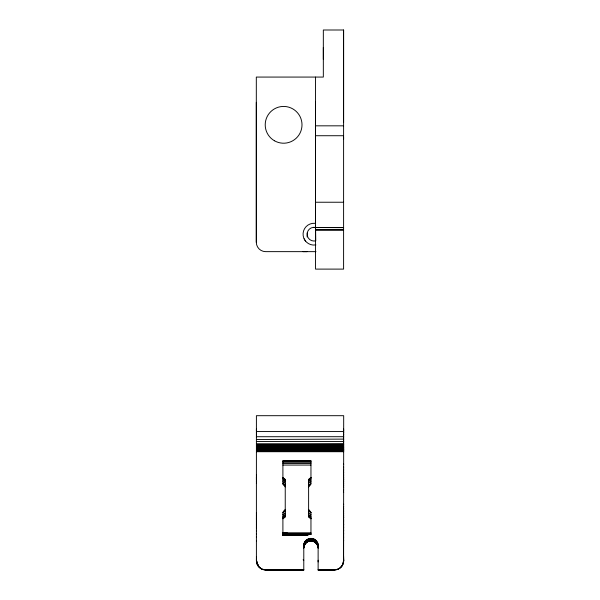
<?xml version="1.0" encoding="UTF-8"?>
<svg xmlns="http://www.w3.org/2000/svg" width="600" height="600" viewBox="0 0 600 600"><rect width="100%" height="100%" fill="white"/><g stroke="black" fill="none" stroke-linecap="round" stroke-linejoin="round"><path stroke-width="0.9" d="M315.96 251.647L265.657 251.64A9.353 9.353 0 0 1 256.312 242.288L256.312 77.07L323.332 77.07L323.332 30L343.597 30L343.597 269.108L315.54 269.108L315.54 102.007M315.54 225.33L315.75 240.81L313.98 241.042A6.855 6.855 0 0 1 307.178 233.288A6.855 6.855 0 0 1 315.75 227.558L343.597 227.603L315.54 227.535M315.54 77.07L315.54 223.455L314.903 223.312A10.913 10.913 0 0 0 303.105 233.257A10.913 10.913 0 0 0 313.058 245.055L315.9 244.928M343.597 139.087L343.597 136.995M343.597 122.587L343.597 30M343.665 478.86L343.688 479.595M256.44 429.795L256.433 431.107L256.403 429.022M343.575 522.225L343.597 519.548L343.575 562.11C342.93 566.535 338.812 570.06 334.343 570L318.127 570L318.127 545.888C318.757 536.205 303.165 536.168 303.788 545.888L303.788 570L265.755 570C260.76 570.097 256.312 565.65 256.403 560.648L256.403 415.695L343.688 415.695L343.575 562.11M304.567 544.92L305.888 543.112L305.888 541.102L305.513 540.975L304.23 543.285L304.14 545.963L304.575 542.467C309.18 535.695 319.837 540.12 318.127 548.175L317.775 545.61M312.105 538.41L312.082 541.095L314.212 541.793L314.243 539.16M343.688 429.045L343.425 431.34M343.665 432.938L343.688 432.397M343.665 434.963L343.688 434.46M256.403 479.595L256.433 477.097L256.403 477.555M256.403 481.463L256.433 481.028M343.688 515.033L343.433 516.345M256.403 475.192L256.433 474.78M343.688 513.06L343.433 514.215M256.403 483.45L256.433 483.067M303.788 548.175L303.877 546.96M303.788 547.898L303.877 546.69M303.788 547.53L304.567 544.32M343.688 560.602C343.718 564.54 340.98 568.245 337.23 569.423M303.788 547.357C303.45 538.148 318.69 538.32 318.127 547.53M303.788 546.743C303.495 537.735 318.428 537.735 318.127 546.743M343.688 560.46L343.23 563.257M304.14 543.832L303.788 545.955L304.567 542.842M343.688 441.653L343.433 442.658M343.688 510.975L343.433 511.972M343.688 560.235L343.23 562.905M343.575 561.188L343.688 559.92M318.127 561.938L318.127 560.235M343.575 560.685L343.688 559.523M343.597 517.838L343.688 516.885L343.433 518.34M343.688 508.793L343.433 509.625M343.575 560.092L343.688 559.058M343.575 524.977L343.688 524.077M343.575 559.41L343.688 558.518M307.358 232.41L307.125 236.993M306.84 539.7L306.743 542.377L305.888 543.112M343.688 506.543L343.433 507.195M343.688 447.075L343.433 447.72M343.575 527.903L343.688 527.085M303.885 545.123L304.14 544.215M343.575 558.66L343.688 557.933M343.575 530.977L343.688 530.257M343.688 504.225L343.433 504.697M343.575 534.188L343.688 533.558M343.688 449.918L343.433 450.375M343.575 557.85L343.688 557.295M343.575 537.51L343.688 536.985M303.877 546.78L304.14 545.61M303.877 545.918L304.14 544.852M343.433 438.037L343.688 436.702L256.403 436.717L256.433 437.153M317.407 542.602L317.775 545.963M343.575 540.938L343.688 540.502M343.433 440.28L343.688 439.11L256.433 439.5M343.575 556.995L343.688 556.62M305.888 541.102L307.478 539.273L307.702 541.793L306.743 542.377L307.702 541.702M343.433 445.14L343.688 444.315L256.433 444.592M304.14 545.692L305.16 543.623M310.957 540.923L308.745 541.357L309.12 538.567L309.84 539.183L309.84 541.095L312.082 541.095M307.702 539.842L308.28 538.868L308.745 539.43M305.16 543.87L303.877 547.058L303.877 544.882M304.567 544.665C306.33 540.773 311.873 539.393 315.173 542.13M285.24 509.37L282.9 512.49L285.24 511.125L284.445 510.45L282.9 512.4L282.9 535.515L304.995 535.477L310.957 534.15L310.957 512.4L308.618 509.37M308.618 486.93L310.957 483.81L308.618 485.175L309.42 485.842L310.957 483.893L310.957 460.748L282.9 460.748L282.9 483.893L285.24 486.93M310.957 541.013L310.957 539.092L311.558 538.342L312.082 539.183L312.983 538.62L313.178 541.357M306.743 542.287L305.16 543.908L305.07 541.59M310.957 477.495L308.618 479.46L308.618 516.84L310.957 518.798M282.9 518.798L285.24 516.84L285.24 479.46L282.9 477.495M308.618 479.572L310.957 477.623M282.9 518.678L285.24 516.727M308.618 479.783L310.957 477.862M282.9 518.438L285.24 516.51M308.618 480.54L310.957 478.695M282.9 517.605L285.24 515.752M313.178 539.43L313.815 538.942L314.212 539.842L315.015 539.655L315.173 542.377L314.212 541.702M308.618 481.71L310.957 479.993M282.9 516.308L285.24 514.582M308.618 483.27L310.957 481.71M282.9 514.59L285.24 513.03M306.743 542.13L307.702 541.545M306.877 534.757L282.9 534.165L310.957 534.15L282.9 534.165L306.345 534.93L282.9 535.072L304.942 535.507L310.957 534.15L282.9 534.165L305.97 535.072L304.942 535.507L282.9 535.072L305.97 535.072L282.9 534.165L310.418 534.165L310.957 532.8L282.9 532.8L287.558 533.107M304.89 535.53L308.843 534.315L282.9 534.165M304.995 535.477L306.772 534.787M307.702 541.793L309.84 541.013M315.173 540.405L315.728 540.24L316.028 543.112L317.347 544.92M308.745 541.118L309.84 540.862M324.435 569.692L318.127 569.82L335.805 569.888M318.127 570L334.343 570M315.54 125.828L343.597 125.828M315.54 135.727L343.597 135.727M315.54 202.237L343.597 202.237M315.54 229.815L343.597 229.815M315.54 230.062L343.597 230.062M256.403 431.558L343.688 431.558M256.403 441.525L343.688 441.525M256.403 443.752L343.688 443.752M256.403 444.847L343.688 444.847M256.403 445.433L343.688 445.433M256.403 446.025L343.688 446.025M256.403 446.61L343.688 446.61M256.403 447.18L343.688 447.18M256.403 447.713L343.688 447.713M256.403 448.215L343.688 448.215M256.403 448.658L343.688 448.658M256.403 449.04L343.688 449.04M256.403 449.325L343.688 449.325M256.403 449.647L343.688 449.647M256.403 450.015L343.688 450.015M256.403 450.412L343.688 450.412M256.403 450.832L343.688 450.832M256.403 451.268L343.688 451.268M256.403 451.71L343.688 451.71M282.9 460.875L310.957 460.875M282.9 461.385L310.957 461.385M282.9 462.255L310.957 462.255M282.9 463.493L310.957 463.493M282.9 465.067L310.957 465.067M303.067 251.647L306.998 251.647M282.9 535.477L291.15 535.5M303.788 570L264.293 569.888M289.875 569.7L303.788 569.82L265.755 570M282.9 535.072L305.25 535.365M286.582 533.1L282.9 532.8L284.685 533.055M285.638 533.085L282.9 532.8L285.615 533.16M313.98 227.325L315.608 227.542M283.748 484.942L285.24 485.175L282.9 483.81M310.957 512.49L308.618 511.125L310.118 511.357M312.082 540.862L314.212 541.545M312.082 541.013L314.212 541.732M313.178 540.803L314.212 541.23M262.868 569.423C259.118 568.245 256.38 564.54 256.403 560.602M316.028 540.548L317.993 544.425M282.9 483.893L285.24 485.175M308.618 511.125L310.957 512.4M259.147 567.263L259.147 566.85L261.51 568.98M303.112 559.793L303.788 560.235M282.9 481.71L285.24 483.27M308.618 513.03L310.957 514.59M282.9 479.993L285.24 481.71M308.618 514.582L310.957 516.308M282.9 478.695L285.24 480.54M308.618 515.752L310.957 517.605M282.9 478.222L285.24 480.112M282.9 477.862L285.24 479.783M308.618 516.51L310.957 518.438M282.9 477.623L285.24 479.572M308.618 516.727L310.957 518.678M315.173 542.048L317.347 544.575L318.038 546.78M315.173 542.287L316.028 543.112M316.028 542.857L316.763 543.705M316.028 543.015L316.763 543.908L316.763 541.92M343.433 491.865L343.688 492.315M343.433 463.972L343.688 464.475M258.195 565.312L256.86 562.905L256.403 560.235M304.103 238.822L305.64 241.215M258.195 565.77L256.86 563.257L256.403 560.46M316.763 543.87L318.038 546.998L317.775 543.832L318.127 545.955L318.038 544.882M343.433 489.36L343.688 489.998M343.433 466.612L343.688 467.303M343.433 486.923L343.688 487.732M317.347 544.32L317.775 545.347M343.433 469.17L343.688 470.04M310.957 539.092L310.673 538.32L309.84 539.183L309.788 538.418M343.433 484.567L343.688 485.543M343.433 471.63L343.688 472.68M343.433 482.31L343.688 483.45M256.403 556.62L256.522 556.995M343.433 473.978L343.688 475.192M256.403 559.92L256.86 562.425M256.403 540.502L256.522 540.938M343.433 480.165L343.688 481.463M343.433 476.19L343.688 477.555M256.403 536.985L256.522 537.51M256.403 557.295L256.522 557.85M256.403 533.558L256.522 534.188M256.403 530.257L256.522 530.977M256.403 557.933L256.522 558.66M256.403 527.085L256.522 527.903M256.403 558.518L256.522 559.41M256.403 524.077L256.522 524.977M256.403 521.235L256.522 522.225M256.403 559.058L256.522 560.092M256.403 559.523L256.522 560.685M256.5 519.548L256.403 518.58L256.493 521.31M318.038 545.918L318.127 547.013M256.403 513.06L256.433 513.45M256.403 515.033L256.433 515.475M256.403 434.46L256.433 434.963M256.403 432.397L256.433 432.938M343.635 430.072L343.665 431.107M343.23 561.817L343.23 563.535M342.675 564.158L342.675 564.893M341.903 565.312L341.903 566.145M340.95 567.263L340.95 566.85L339.832 568.215M338.587 568.515L338.587 568.98M337.23 569.055L337.23 569.543M323.332 47.46L323.332 59.302M262.868 569.055L262.868 569.543M260.257 567.773L260.257 568.215M258.195 564.683L258.195 566.145M257.423 563.595L257.423 564.893M256.86 561.097L256.86 563.535M256.522 561.188L256.522 562.11M256.312 102.323L256.312 242.288M305.873 535.102L304.837 535.56L305.873 535.102M256.5 517.838L256.403 516.885L256.5 517.838M274.418 140.752A18.39 18.39 0 0 0 302.002 124.823A18.39 18.39 0 0 0 274.418 108.892A18.39 18.39 0 0 0 274.418 140.752"/></g></svg>
